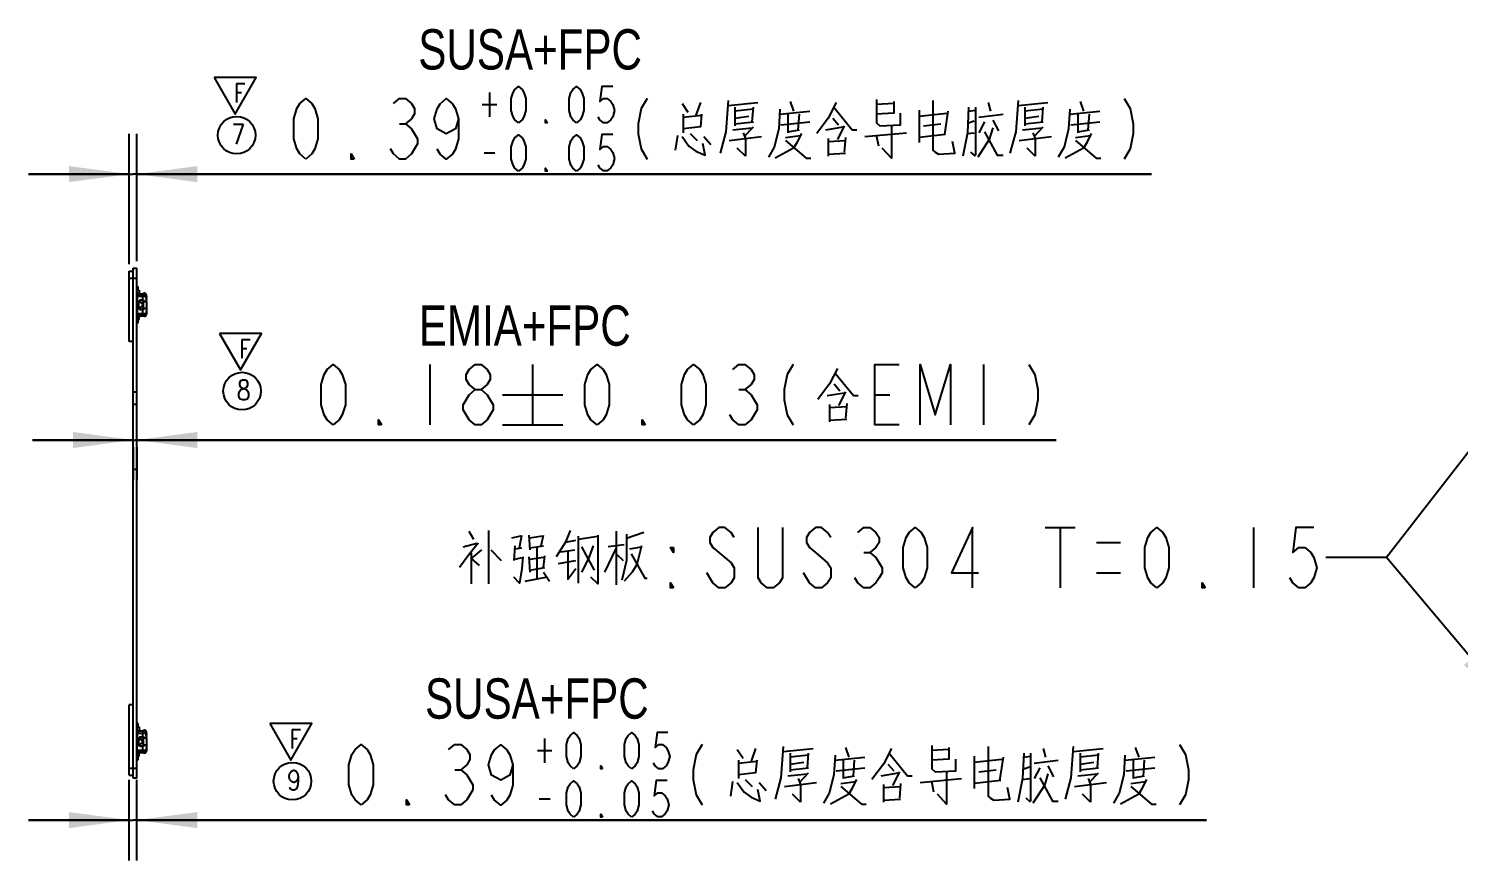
# Model space of a CAD drawing. Header units: millimetres. Extents: x 0 to 210, y 0 to 297.
# Drawn here: x 102.9 to 173.9, y 192.4 to 233.7 of the extents above; entities that cross this region are included whole.
import ezdxf
from ezdxf.enums import TextEntityAlignment as Align

# ---------------------------------------------------------------- set-up
doc = ezdxf.new("R2010")
doc.units = ezdxf.units.MM
doc.header["$LTSCALE"] = 19.36
doc.layers.get('0').update_dxf_attribs({"linetype": 'CONTINUOUS'})
for name, color, linetype in [('BLACK', 7, 'CONTINUOUS'), ('INTFCLR_2848', 7, 'CONTINUOUS'), ('INTFCLR_6624', 7, 'CONTINUOUS'), ('susa-b_layer0', 1, 'CONTINUOUS'), ('備註', 1, 'CONTINUOUS')]:
    doc.layers.add(name, color=color, linetype=linetype)
doc.styles.get("Standard").update_dxf_attribs({"font": 'simplex.shx', "width": 0.8})
doc.dimstyles.new('DIMSTYLE_1', dxfattribs={"dimtxt": 3, "dimasz": 3, "dimexe": 2, "dimexo": 0.35, "dimgap": 0.75, "dimtad": 1, "dimzin": 0, "dimdsep": 46, "dimtxsty": 'Standard', "dimcen": 0.09, "dimazin": 0, "dimtp": 0.01, "dimtm": 0.01, "dimtfac": 1, "dimtofl": 0, "dimtmove": 0, "dimatfit": 3, "dimfxl": 0, "dimtolj": 1, "dimtzin": 0, "dimarcsym": 0})
doc.dimstyles.get("Standard").update_dxf_attribs({"dimtxt": 3, "dimasz": 3, "dimexe": 2, "dimexo": 0.35, "dimtad": 1, "dimzin": 0, "dimdsep": 46, "dimtxsty": 'Standard', "dimcen": 0.09, "dimazin": 0, "dimtol": 1, "dimtp": 0.01, "dimtm": 0.01, "dimtfac": 1, "dimtofl": 0, "dimtmove": 0, "dimatfit": 3, "dimfxl": 0, "dimtolj": 1, "dimtzin": 0, "dimarcsym": 0})

# ---------------------------------------------------------------- blocks, each defined once
blk = doc.blocks.new('_FILLED')
at = {"color": 0, "linetype": 'ByBlock'}
blk.add_solid([(0, 0), (-1, 0.133), (-1, -0.133)], dxfattribs=at)
blk = doc.blocks.new('*D46')
at = {"color": 2}
for p, q in [((107.904, 227.258), (107.904, 228.508)), ((108.284, 227.258), (108.284, 228.508)), ((107.904, 222.041), (107.904, 227.258)), ((108.284, 222.191), (108.284, 227.258)), ((107.904, 226.508), (102.904, 226.508)), ((102.904, 226.508), (108.094, 226.508)), ((158.674, 226.508), (108.094, 226.508)), ((108.284, 226.508), (158.674, 226.508))]:
    blk.add_line(p, q, dxfattribs=at)
at = {"color": 2, "xscale": 3, "yscale": 3, "zscale": 3}
blk.add_blockref('_FILLED', (107.904, 226.508), dxfattribs=at)
at = {"color": 2, "xscale": 3, "yscale": 3, "zscale": 3, "rotation": 180}
blk.add_blockref('_FILLED', (108.284, 226.508), dxfattribs=at)
blk = doc.blocks.new('*D57')
at = {"color": 2}
for p, q in [((108.104, 213.31), (103.104, 213.31)), ((103.104, 213.31), (108.194, 213.31)), ((153.936, 213.31), (108.194, 213.31)), ((108.284, 213.31), (153.936, 213.31)), ((108.104, 212.962), (108.104, 211.31)), ((108.284, 212.962), (108.284, 211.31))]:
    blk.add_line(p, q, dxfattribs=at)
at = {"color": 2, "xscale": 3, "yscale": 3, "zscale": 3}
blk.add_blockref('_FILLED', (108.104, 213.31), dxfattribs=at)
at = {"color": 2, "xscale": 3, "yscale": 3, "zscale": 3, "rotation": 180}
blk.add_blockref('_FILLED', (108.284, 213.31), dxfattribs=at)
blk = doc.blocks.new('*D68')
at = {"color": 2}
for p, q in [((107.904, 195.194), (107.904, 196.444)), ((108.284, 195.194), (108.284, 196.444)), ((107.904, 192.444), (107.904, 195.194)), ((108.284, 192.444), (108.284, 195.194)), ((107.904, 194.444), (102.904, 194.444)), ((102.904, 194.444), (108.094, 194.444)), ((161.416, 194.444), (108.094, 194.444)), ((108.284, 194.444), (161.416, 194.444))]:
    blk.add_line(p, q, dxfattribs=at)
at = {"color": 2, "xscale": 3, "yscale": 3, "zscale": 3}
blk.add_blockref('_FILLED', (107.904, 194.444), dxfattribs=at)
at = {"color": 2, "xscale": 3, "yscale": 3, "zscale": 3, "rotation": 180}
blk.add_blockref('_FILLED', (108.284, 194.444), dxfattribs=at)

msp = doc.modelspace()

# ---------------------------------------------------------------- linework, layer by layer
at = {"color": 2}
for p, q in [((125.794, 230.558), (125.794, 229.358)), ((140.731, 230.113), (140.903, 229.629)), ((155.131, 230.113), (155.303, 229.629)), ((125.434, 229.958), (126.154, 229.958)), ((135.36, 230.016), (135.646, 229.581)), ((135.417, 229.484), (135.417, 228.565)), ((135.417, 229.339), (136.331, 229.436)), ((136.274, 230.065), (136.046, 229.436)), ((137.646, 229.92), (139.131, 230.065)), ((137.989, 229.823), (137.989, 228.904)), ((138.903, 229.726), (137.989, 229.629)), ((137.989, 229.291), (138.674, 229.387)), ((138.846, 229.097), (138.903, 229.823)), ((140.217, 229.484), (141.703, 229.629)), ((140.617, 229.484), (140.617, 228.565)), ((141.131, 228.71), (141.189, 229.484)), ((142.903, 229.823), (143.817, 228.71)), ((145.874, 230.016), (145.017, 229.968)), ((147.131, 229.678), (147.131, 228.081)), ((147.131, 229.387), (148.503, 229.533)), ((148.56, 229.629), (148.389, 228.468)), ((149.589, 229.823), (149.531, 228.565)), ((149.589, 229.629), (149.931, 229.678)), ((149.931, 229.823), (149.931, 227.452)), ((150.103, 229.339), (151.303, 229.484)), ((150.56, 230.065), (150.674, 229.629)), ((152.046, 229.92), (153.531, 230.065)), ((152.389, 229.823), (152.389, 228.904)), ((153.303, 229.726), (152.389, 229.629)), ((152.389, 229.291), (153.074, 229.387)), ((153.246, 229.097), (153.303, 229.823)), ((154.617, 229.484), (156.103, 229.629)), ((155.017, 229.484), (155.017, 228.565)), ((155.531, 228.71), (155.589, 229.484)), ((121.324, 229.008), (121.624, 229.008)), ((137.874, 228.71), (138.846, 228.807)), ((137.989, 229), (138.903, 229.097)), ((138.446, 228.371), (138.903, 228.855)), ((140.274, 228.952), (141.703, 229.097)), ((140.617, 228.613), (141.189, 228.71)), ((142.503, 228.71), (143.36, 228.855)), ((142.846, 229.291), (143.131, 228.952)), ((143.417, 228.904), (143.074, 228.226)), ((143.817, 228.71), (144.046, 228.71)), ((147.36, 228.904), (148.217, 229)), ((149.589, 229.049), (149.874, 229.145)), ((150.389, 229.097), (150.103, 228.565)), ((150.789, 229.194), (151.074, 228.662)), ((152.274, 228.71), (153.246, 228.807)), ((152.389, 229), (153.303, 229.097)), ((152.846, 228.371), (153.303, 228.855)), ((154.674, 228.952), (156.103, 229.097)), ((155.017, 228.613), (155.589, 228.71)), ((135.131, 228.42), (135.017, 227.694)), ((135.76, 228.516), (136.103, 228.178)), ((136.446, 228.371), (136.789, 227.984)), ((137.703, 228.178), (139.303, 228.371)), ((140.503, 228.323), (141.246, 228.42)), ((142.617, 228.275), (142.617, 227.404)), ((142.617, 228.129), (143.474, 228.178)), ((143.474, 228.323), (143.417, 227.597)), ((144.446, 228.371), (146.503, 228.565)), ((145.131, 227.887), (145.017, 228.42)), ((148.446, 228.468), (147.131, 228.323)), ((149.531, 228.565), (149.303, 227.404)), ((149.531, 228.516), (149.874, 228.565)), ((152.103, 228.178), (153.703, 228.371)), ((154.903, 228.323), (155.646, 228.42)), ((125.524, 227.558), (126.064, 227.558)), ((138.503, 227.404), (138.103, 227.791)), ((140.903, 227.791), (139.989, 227.307)), ((142.617, 227.5), (143.474, 227.549)), ((149.931, 227.404), (149.703, 227.597)), ((152.903, 227.404), (152.503, 227.791)), ((155.303, 227.791), (154.389, 227.307)), ((122.836, 217.06), (122.836, 214.06)), ((127.936, 217.06), (127.936, 214.06)), ((142.965, 216.625), (143.879, 215.512)), ((150.336, 217.06), (150.336, 214.06)), ((142.908, 216.093), (143.194, 215.754)), ((126.436, 215.56), (129.436, 215.56)), ((138.186, 215.81), (138.486, 215.81)), ((142.565, 215.512), (143.422, 215.657)), ((143.479, 215.706), (143.136, 215.028)), ((143.879, 215.512), (144.108, 215.512)), ((144.936, 215.56), (145.686, 215.56)), ((142.679, 215.076), (142.679, 214.206)), ((142.679, 214.931), (143.536, 214.98)), ((143.536, 215.125), (143.479, 214.399)), ((126.436, 214.06), (129.436, 214.06)), ((142.679, 214.302), (143.536, 214.351)), ((125.742, 208.825), (125.742, 206.164)), ((153.392, 208.971), (154.892, 208.971)), ((154.142, 208.971), (154.142, 205.971)), ((163.742, 208.971), (163.742, 205.971)), ((124.485, 208.003), (125.17, 208.196)), ((124.77, 208.777), (124.999, 208.39)), ((127.342, 208.535), (126.885, 208.438)), ((127.285, 207.954), (127.399, 208.583)), ((127.742, 208.583), (127.799, 207.858)), ((128.427, 208.535), (127.799, 208.438)), ((128.37, 208.051), (128.485, 208.583)), ((129.57, 208.245), (130.085, 208.342)), ((130.199, 208.535), (130.199, 206.212)), ((130.199, 208.39), (131.17, 208.535)), ((132.485, 208.1), (131.685, 208.003)), ((132.085, 208.777), (132.085, 206.116)), ((132.599, 208.438), (133.456, 208.729)), ((155.942, 208.221), (157.142, 208.221)), ((124.885, 207.712), (124.885, 206.164)), ((125.856, 207.858), (126.37, 207.325)), ((127.056, 208.051), (126.999, 207.325)), ((126.999, 207.374), (127.399, 207.471)), ((127.056, 207.906), (127.399, 207.954)), ((127.742, 207.519), (127.799, 206.745)), ((127.799, 207.954), (128.485, 208.051)), ((128.485, 207.471), (127.799, 207.374)), ((128.142, 207.954), (128.142, 206.406)), ((128.485, 206.987), (128.542, 207.567)), ((129.342, 207.761), (130.027, 207.858)), ((130.37, 208.003), (130.999, 206.842)), ((132.085, 207.954), (131.513, 206.745)), ((132.085, 207.664), (132.427, 207.325)), ((132.77, 207.906), (133.342, 208.003)), ((144.392, 207.721), (144.692, 207.721)), ((127.799, 206.842), (128.542, 206.987)), ((128.485, 206.745), (128.77, 206.309)), ((129.227, 207.18), (130.085, 207.325)), ((155.942, 206.721), (157.142, 206.721)), ((127.57, 206.309), (128.599, 206.503)), ((128.536, 198.494), (128.536, 197.294)), ((128.176, 197.894), (128.896, 197.894)), ((138.102, 197.952), (138.387, 197.516)), ((139.016, 198), (138.787, 197.371)), ((140.387, 197.855), (141.873, 198)), ((140.73, 197.758), (140.73, 196.839)), ((141.644, 197.661), (140.73, 197.565)), ((141.587, 197.032), (141.644, 197.758)), ((142.959, 197.419), (144.444, 197.565)), ((143.473, 198.048), (143.644, 197.565)), ((145.644, 197.758), (146.559, 196.645)), ((148.616, 197.952), (147.759, 197.903)), ((149.873, 197.613), (149.873, 196.016)), ((149.873, 197.323), (151.244, 197.468)), ((151.302, 197.565), (151.13, 196.403)), ((152.33, 197.758), (152.273, 196.5)), ((152.33, 197.565), (152.673, 197.613)), ((152.673, 197.758), (152.673, 195.387)), ((153.302, 198), (153.416, 197.565)), ((154.787, 197.855), (156.273, 198)), ((155.13, 197.758), (155.13, 196.839)), ((156.044, 197.661), (155.13, 197.565)), ((155.987, 197.032), (156.044, 197.758)), ((157.359, 197.419), (158.844, 197.565)), ((157.873, 198.048), (158.044, 197.565)), ((124.066, 196.944), (124.366, 196.944)), ((138.159, 197.419), (138.159, 196.5)), ((138.159, 197.274), (139.073, 197.371)), ((140.616, 196.645), (141.587, 196.742)), ((140.73, 197.226), (141.416, 197.323)), ((140.73, 196.935), (141.644, 197.032)), ((141.187, 196.306), (141.644, 196.79)), ((143.016, 196.887), (144.444, 197.032)), ((143.359, 197.419), (143.359, 196.5)), ((143.873, 196.645), (143.93, 197.419)), ((145.244, 196.645), (146.102, 196.79)), ((145.587, 197.226), (145.873, 196.887)), ((146.159, 196.839), (145.816, 196.161)), ((150.102, 196.839), (150.959, 196.935)), ((152.33, 196.984), (152.616, 197.081)), ((152.844, 197.274), (154.044, 197.419)), ((153.13, 197.032), (152.844, 196.5)), ((153.53, 197.129), (153.816, 196.597)), ((155.016, 196.645), (155.987, 196.742)), ((155.13, 197.226), (155.816, 197.323)), ((155.13, 196.935), (156.044, 197.032)), ((155.587, 196.306), (156.044, 196.79)), ((157.416, 196.887), (158.844, 197.032)), ((157.759, 197.419), (157.759, 196.5)), ((158.273, 196.645), (158.33, 197.419)), ((137.873, 196.355), (137.759, 195.629)), ((138.502, 196.452), (138.844, 196.113)), ((139.187, 196.306), (139.53, 195.919)), ((140.444, 196.113), (142.044, 196.306)), ((143.244, 196.258), (143.987, 196.355)), ((143.359, 196.548), (143.93, 196.645)), ((145.359, 196.21), (145.359, 195.339)), ((145.359, 196.065), (146.216, 196.113)), ((146.216, 196.258), (146.159, 195.532)), ((146.559, 196.645), (146.787, 196.645)), ((147.187, 196.306), (149.244, 196.5)), ((147.873, 195.823), (147.759, 196.355)), ((151.187, 196.403), (149.873, 196.258)), ((152.273, 196.5), (152.044, 195.339)), ((152.273, 196.452), (152.616, 196.5)), ((154.844, 196.113), (156.444, 196.306)), ((157.644, 196.258), (158.387, 196.355)), ((157.759, 196.548), (158.33, 196.645)), ((128.266, 195.494), (128.806, 195.494)), ((141.244, 195.339), (140.844, 195.726)), ((143.644, 195.726), (142.73, 195.242)), ((145.359, 195.435), (146.216, 195.484)), ((152.673, 195.339), (152.444, 195.532)), ((155.644, 195.339), (155.244, 195.726)), ((158.044, 195.726), (157.13, 195.242))]:
    msp.add_line(p, q, dxfattribs=at)
at = {"color": 7}
for p, q in [((107.904, 218.201), (107.904, 221.691)), ((107.904, 221.691), (108.104, 221.691)), ((108.104, 196.521), (108.104, 221.841)), ((108.104, 221.841), (108.284, 221.841)), ((108.284, 196.521), (108.284, 221.841)), ((108.104, 218.201), (107.904, 218.201)), ((108.284, 211.841), (108.104, 211.841)), ((107.904, 196.671), (107.904, 200.161)), ((108.104, 200.161), (107.904, 200.161)), ((107.904, 196.671), (108.104, 196.671)), ((108.284, 196.521), (108.104, 196.521))]:
    msp.add_line(p, q, dxfattribs=at)
at = {"color": 9}
for p, q in [((107.904, 221.341), (108.284, 221.341)), ((108.104, 215.693), (108.284, 215.693)), ((108.284, 215.067), (108.104, 215.067)), ((107.904, 197.021), (108.284, 197.021))]:
    msp.add_line(p, q, dxfattribs=at)
at = {"color": 2}
for points in [[(127.234, 229.058), (127.054, 229.208), (126.964, 229.358), (126.874, 229.658), (126.874, 230.258), (126.964, 230.558), (127.054, 230.708), (127.234, 230.858), (127.414, 230.708), (127.504, 230.558), (127.594, 230.258), (127.594, 229.658), (127.504, 229.358), (127.414, 229.208), (127.234, 229.058)], [(130.114, 229.058), (129.934, 229.208), (129.844, 229.358), (129.754, 229.658), (129.754, 230.258), (129.844, 230.558), (129.934, 230.708), (130.114, 230.858), (130.294, 230.708), (130.384, 230.558), (130.474, 230.258), (130.474, 229.658), (130.384, 229.358), (130.294, 229.208), (130.114, 229.058)], [(131.914, 230.858), (131.374, 230.858), (131.284, 230.108), (131.464, 230.258), (131.644, 230.258), (131.824, 230.108), (131.914, 229.958), (132.004, 229.658), (131.914, 229.358), (131.824, 229.208), (131.644, 229.058), (131.464, 229.058), (131.284, 229.208), (131.194, 229.358)], [(116.674, 227.258), (116.374, 227.508), (116.224, 227.758), (116.074, 228.258), (116.074, 229.258), (116.224, 229.758), (116.374, 230.008), (116.674, 230.258), (116.974, 230.008), (117.124, 229.758), (117.274, 229.258), (117.274, 228.258), (117.124, 227.758), (116.974, 227.508), (116.674, 227.258)], [(121.024, 230.008), (121.324, 230.258), (121.624, 230.258), (121.924, 230.008), (122.074, 229.758), (122.074, 229.508), (121.924, 229.258), (121.624, 229.008), (121.924, 228.758)], [(124.252, 229.254), (124.102, 228.754), (123.652, 228.504), (123.202, 228.754), (123.052, 229.254), (123.202, 229.754), (123.352, 230.004), (123.652, 230.254), (123.952, 230.004), (124.102, 229.754), (124.252, 229.254), (124.252, 228.254), (124.102, 227.754), (123.952, 227.504), (123.652, 227.254), (123.352, 227.504), (123.202, 227.754)], [(133.624, 230.258), (133.324, 229.758), (133.174, 229.008), (133.174, 228.508), (133.324, 227.758), (133.624, 227.258)], [(137.646, 230.162), (137.531, 228.613), (137.246, 227.549)], [(145.017, 230.21), (145.017, 229.049), (145.189, 228.904), (146.217, 228.952), (146.217, 229.533)], [(145.874, 230.113), (145.874, 229.533), (145.017, 229.484)], [(147.817, 230.162), (147.817, 227.694), (147.931, 227.597), (148.103, 227.5), (148.903, 227.549), (148.789, 228.129)], [(152.046, 230.162), (151.931, 228.613), (151.646, 227.549)], [(157.324, 230.258), (157.624, 229.758), (157.774, 229.008), (157.774, 228.508), (157.624, 227.758), (157.324, 227.258)], [(136.331, 229.484), (136.274, 228.855), (135.417, 228.758)], [(140.217, 229.726), (140.16, 228.758), (139.931, 227.839), (139.646, 227.355)], [(143.017, 230.065), (142.617, 229.291), (142.046, 228.516)], [(154.617, 229.726), (154.56, 228.758), (154.331, 227.839), (154.046, 227.355)], [(121.924, 228.758), (122.224, 228.258), (122.224, 228.008), (122.074, 227.758), (121.924, 227.508), (121.624, 227.258), (121.324, 227.258), (121.024, 227.508), (120.874, 227.758)], [(128.674, 229.058), (128.584, 229.058), (128.584, 229.208), (128.674, 229.058)], [(145.76, 228.952), (145.76, 227.307), (145.303, 227.791)], [(150.789, 228.807), (150.617, 228.226), (150.046, 227.355)], [(127.234, 226.658), (127.054, 226.808), (126.964, 226.958), (126.874, 227.258), (126.874, 227.858), (126.964, 228.158), (127.054, 228.308), (127.234, 228.458), (127.414, 228.308), (127.504, 228.158), (127.594, 227.858), (127.594, 227.258), (127.504, 226.958), (127.414, 226.808), (127.234, 226.658)], [(130.114, 226.658), (129.934, 226.808), (129.844, 226.958), (129.754, 227.258), (129.754, 227.858), (129.844, 228.158), (129.934, 228.308), (130.114, 228.458), (130.294, 228.308), (130.384, 228.158), (130.474, 227.858), (130.474, 227.258), (130.384, 226.958), (130.294, 226.808), (130.114, 226.658)], [(131.914, 228.476), (131.374, 228.476), (131.284, 227.726), (131.464, 227.876), (131.644, 227.876), (131.824, 227.726), (131.914, 227.576), (132.004, 227.276), (131.914, 226.976), (131.824, 226.826), (131.644, 226.676), (131.464, 226.676), (131.284, 226.826), (131.194, 226.976)], [(135.36, 228.371), (135.703, 227.887), (136.046, 227.645), (136.503, 227.452), (136.389, 228.033)], [(138.389, 228.565), (138.503, 228.275), (138.503, 227.404)], [(140.503, 228.178), (141.531, 227.307), (141.76, 227.307)], [(140.903, 227.791), (141.074, 228.081), (141.303, 228.516)], [(150.389, 228.613), (151.017, 227.452), (151.303, 227.452)], [(152.789, 228.565), (152.903, 228.275), (152.903, 227.404)], [(154.903, 228.178), (155.931, 227.307), (156.16, 227.307)], [(155.303, 227.791), (155.474, 228.081), (155.703, 228.516)], [(119.074, 227.258), (118.924, 227.258), (118.924, 227.508), (119.074, 227.258)], [(128.674, 226.658), (128.584, 226.658), (128.584, 226.808), (128.674, 226.658)], [(118.036, 214.06), (117.736, 214.31), (117.586, 214.56), (117.436, 215.06), (117.436, 216.06), (117.586, 216.56), (117.736, 216.81), (118.036, 217.06), (118.336, 216.81), (118.486, 216.56), (118.636, 216.06), (118.636, 215.06), (118.486, 214.56), (118.336, 214.31), (118.036, 214.06)], [(125.086, 215.81), (124.786, 216.06), (124.636, 216.31), (124.636, 216.56), (124.786, 216.81), (125.086, 217.06), (125.386, 217.06), (125.686, 216.81), (125.836, 216.56), (125.836, 216.31), (125.686, 216.06), (125.386, 215.81)], [(131.136, 214.06), (130.836, 214.31), (130.686, 214.56), (130.536, 215.06), (130.536, 216.06), (130.686, 216.56), (130.836, 216.81), (131.136, 217.06), (131.436, 216.81), (131.586, 216.56), (131.736, 216.06), (131.736, 215.06), (131.586, 214.56), (131.436, 214.31), (131.136, 214.06)], [(135.936, 214.06), (135.636, 214.31), (135.486, 214.56), (135.336, 215.06), (135.336, 216.06), (135.486, 216.56), (135.636, 216.81), (135.936, 217.06), (136.236, 216.81), (136.386, 216.56), (136.536, 216.06), (136.536, 215.06), (136.386, 214.56), (136.236, 214.31), (135.936, 214.06)], [(137.886, 216.81), (138.186, 217.06), (138.486, 217.06), (138.786, 216.81), (138.936, 216.56), (138.936, 216.31), (138.786, 216.06), (138.486, 215.81), (138.786, 215.56), (138.936, 215.31), (139.086, 215.06), (139.086, 214.81), (138.786, 214.31)], [(140.886, 217.06), (140.586, 216.56), (140.436, 215.81), (140.436, 215.31), (140.586, 214.56), (140.886, 214.06)], [(143.079, 216.867), (142.679, 216.093), (142.108, 215.318)], [(146.136, 214.06), (144.936, 214.06), (144.936, 217.06), (146.136, 217.06)], [(147.186, 214.06), (147.186, 217.06), (147.936, 214.56), (148.686, 217.06), (148.686, 214.06)], [(152.586, 217.06), (152.886, 216.56), (153.036, 215.81), (153.036, 215.31), (152.886, 214.56), (152.586, 214.06)], [(124.486, 215.06), (124.786, 215.56), (125.086, 215.81), (125.386, 215.81), (125.686, 215.56), (125.836, 215.31), (125.986, 215.06), (125.986, 214.81), (125.836, 214.56), (125.686, 214.31), (125.386, 214.06), (125.086, 214.06)], [(125.086, 214.06), (124.786, 214.31), (124.636, 214.56), (124.486, 214.81), (124.486, 215.06)], [(138.786, 214.31), (138.486, 214.06), (138.186, 214.06), (137.886, 214.31), (137.736, 214.56)], [(120.436, 214.06), (120.286, 214.06), (120.286, 214.31), (120.436, 214.06)], [(133.536, 214.06), (133.386, 214.06), (133.386, 214.31), (133.536, 214.06)], [(129.799, 208.825), (129.57, 208.245), (129.113, 207.519)], [(137.942, 208.471), (137.792, 208.721), (137.492, 208.971), (137.192, 208.971), (136.892, 208.721), (136.742, 208.471), (136.742, 208.221), (136.892, 207.971), (137.192, 207.721), (137.492, 207.471), (137.792, 207.221), (137.942, 206.971), (137.942, 206.471), (137.792, 206.221), (137.492, 205.971), (137.192, 205.971), (136.892, 206.221), (136.742, 206.471), (136.592, 206.721)], [(140.342, 208.971), (140.342, 206.471), (140.192, 206.221), (139.892, 205.971), (139.592, 205.971), (139.292, 206.221), (139.142, 206.471), (139.142, 208.971)], [(142.742, 208.471), (142.592, 208.721), (142.292, 208.971), (141.992, 208.971), (141.692, 208.721), (141.542, 208.471), (141.542, 208.221), (141.692, 207.971), (141.992, 207.721)], [(144.092, 208.721), (144.392, 208.971), (144.692, 208.971), (144.992, 208.721), (145.142, 208.471), (145.142, 208.221), (144.992, 207.971), (144.692, 207.721), (144.992, 207.471), (145.142, 207.221), (145.292, 206.971), (145.292, 206.721), (145.142, 206.471), (144.992, 206.221), (144.692, 205.971), (144.392, 205.971), (144.092, 206.221), (143.942, 206.471)], [(146.942, 205.971), (146.642, 206.221), (146.492, 206.471), (146.342, 206.971), (146.342, 207.971), (146.492, 208.471), (146.642, 208.721), (146.942, 208.971), (147.242, 208.721), (147.392, 208.471), (147.542, 207.971), (147.542, 206.971), (147.392, 206.471), (147.242, 206.221), (146.942, 205.971)], [(149.792, 205.971), (149.792, 208.971), (148.742, 206.721), (150.092, 206.721)], [(158.942, 205.971), (158.642, 206.221), (158.492, 206.471), (158.342, 206.971), (158.342, 207.971), (158.492, 208.471), (158.642, 208.721), (158.942, 208.971), (159.242, 208.721), (159.392, 208.471), (159.542, 207.971), (159.542, 206.971), (159.392, 206.471), (159.242, 206.221), (158.942, 205.971)], [(166.742, 208.971), (165.842, 208.971), (165.692, 207.721), (165.992, 207.971), (166.292, 207.971), (166.592, 207.721), (166.742, 207.471), (166.892, 206.971), (166.742, 206.471), (166.592, 206.221), (166.292, 205.971), (165.992, 205.971), (165.692, 206.221), (165.542, 206.471)], [(125.227, 208.196), (124.77, 207.616), (124.313, 206.987)], [(131.17, 208.583), (131.17, 206.164), (130.827, 206.503)], [(132.599, 208.632), (132.599, 207.325), (132.37, 206.358)], [(125.399, 207.858), (124.885, 207.422), (125.285, 207.083)], [(127.456, 207.519), (127.399, 206.938), (127.285, 206.212), (126.999, 206.503)], [(129.685, 207.809), (129.685, 206.406), (130.085, 206.938)], [(130.942, 208.051), (130.713, 207.422), (130.37, 206.745)], [(133.342, 208.051), (133.113, 207.132), (132.885, 206.745), (132.485, 206.309)], [(132.827, 207.664), (133.513, 206.454), (133.627, 206.454)], [(134.942, 207.971), (134.942, 207.721), (134.792, 207.971), (134.942, 207.971)], [(141.992, 207.721), (142.592, 207.221), (142.742, 206.971), (142.742, 206.471), (142.592, 206.221), (142.292, 205.971), (141.992, 205.971), (141.692, 206.221), (141.542, 206.471), (141.392, 206.721)], [(134.942, 205.971), (134.792, 205.971), (134.792, 206.221), (134.942, 205.971)], [(161.342, 205.971), (161.192, 205.971), (161.192, 206.221), (161.342, 205.971)], [(119.416, 195.194), (119.116, 195.444), (118.966, 195.694), (118.816, 196.194), (118.816, 197.194), (118.966, 197.694), (119.116, 197.944), (119.416, 198.194), (119.716, 197.944), (119.866, 197.694), (120.016, 197.194), (120.016, 196.194), (119.866, 195.694), (119.716, 195.444), (119.416, 195.194)], [(123.766, 197.944), (124.066, 198.194), (124.366, 198.194), (124.666, 197.944), (124.816, 197.694), (124.816, 197.444), (124.666, 197.194), (124.366, 196.944), (124.666, 196.694), (124.816, 196.444), (124.966, 196.194), (124.966, 195.944), (124.666, 195.444)], [(126.951, 197.18), (126.801, 196.68), (126.351, 196.43), (125.901, 196.68), (125.751, 197.18), (125.901, 197.68), (126.051, 197.93), (126.351, 198.18), (126.651, 197.93), (126.801, 197.68), (126.951, 197.18), (126.951, 196.18), (126.801, 195.68), (126.651, 195.43), (126.351, 195.18), (126.051, 195.43), (125.901, 195.68)], [(129.976, 196.994), (129.796, 197.144), (129.706, 197.294), (129.616, 197.594), (129.616, 198.194), (129.706, 198.494), (129.796, 198.644), (129.976, 198.794), (130.156, 198.644), (130.246, 198.494), (130.336, 198.194), (130.336, 197.594), (130.246, 197.294), (130.156, 197.144), (129.976, 196.994)], [(132.856, 196.994), (132.676, 197.144), (132.586, 197.294), (132.496, 197.594), (132.496, 198.194), (132.586, 198.494), (132.676, 198.644), (132.856, 198.794), (133.036, 198.644), (133.126, 198.494), (133.216, 198.194), (133.216, 197.594), (133.126, 197.294), (133.036, 197.144), (132.856, 196.994)], [(134.656, 198.794), (134.116, 198.794), (134.026, 198.044), (134.206, 198.194), (134.386, 198.194), (134.566, 198.044), (134.656, 197.894), (134.746, 197.594), (134.656, 197.294), (134.566, 197.144), (134.386, 196.994), (134.206, 196.994), (134.026, 197.144), (133.936, 197.294)], [(136.366, 198.194), (136.066, 197.694), (135.916, 196.944), (135.916, 196.444), (136.066, 195.694), (136.366, 195.194)], [(147.759, 198.145), (147.759, 196.984), (147.93, 196.839), (148.959, 196.887), (148.959, 197.468)], [(160.066, 198.194), (160.366, 197.694), (160.516, 196.944), (160.516, 196.444), (160.366, 195.694), (160.066, 195.194)], [(140.387, 198.097), (140.273, 196.548), (139.987, 195.484)], [(142.959, 197.661), (142.902, 196.694), (142.673, 195.774), (142.387, 195.29)], [(145.759, 198), (145.359, 197.226), (144.787, 196.452)], [(148.616, 198.048), (148.616, 197.468), (147.759, 197.419)], [(150.559, 198.097), (150.559, 195.629), (150.673, 195.532), (150.844, 195.435), (151.644, 195.484), (151.53, 196.065)], [(154.787, 198.097), (154.673, 196.548), (154.387, 195.484)], [(157.359, 197.661), (157.302, 196.694), (157.073, 195.774), (156.787, 195.29)], [(131.416, 196.994), (131.326, 196.994), (131.326, 197.144), (131.416, 196.994)], [(139.073, 197.419), (139.016, 196.79), (138.159, 196.694)], [(148.502, 196.887), (148.502, 195.242), (148.044, 195.726)], [(153.53, 196.742), (153.359, 196.161), (152.787, 195.29)], [(129.976, 194.594), (129.796, 194.744), (129.706, 194.894), (129.616, 195.194), (129.616, 195.794), (129.706, 196.094), (129.796, 196.244), (129.976, 196.394), (130.156, 196.244), (130.246, 196.094), (130.336, 195.794), (130.336, 195.194), (130.246, 194.894), (130.156, 194.744), (129.976, 194.594)], [(132.856, 194.594), (132.676, 194.744), (132.586, 194.894), (132.496, 195.194), (132.496, 195.794), (132.586, 196.094), (132.676, 196.244), (132.856, 196.394), (133.036, 196.244), (133.126, 196.094), (133.216, 195.794), (133.216, 195.194), (133.126, 194.894), (133.036, 194.744), (132.856, 194.594)], [(134.613, 196.402), (134.073, 196.402), (133.983, 195.652), (134.163, 195.802), (134.343, 195.802), (134.523, 195.652), (134.613, 195.502), (134.703, 195.202), (134.613, 194.902), (134.523, 194.752), (134.343, 194.602), (134.163, 194.602), (133.983, 194.752), (133.893, 194.902)], [(138.102, 196.306), (138.444, 195.823), (138.787, 195.581), (139.244, 195.387), (139.13, 195.968)], [(141.13, 196.5), (141.244, 196.21), (141.244, 195.339)], [(143.244, 196.113), (144.273, 195.242), (144.502, 195.242)], [(143.644, 195.726), (143.816, 196.016), (144.044, 196.452)], [(153.13, 196.548), (153.759, 195.387), (154.044, 195.387)], [(155.53, 196.5), (155.644, 196.21), (155.644, 195.339)], [(157.644, 196.113), (158.673, 195.242), (158.902, 195.242)], [(158.044, 195.726), (158.216, 196.016), (158.444, 196.452)], [(121.816, 195.194), (121.666, 195.194), (121.666, 195.444), (121.816, 195.194)], [(124.666, 195.444), (124.366, 195.194), (124.066, 195.194), (123.766, 195.444), (123.616, 195.694)], [(131.416, 194.594), (131.326, 194.594), (131.326, 194.744), (131.416, 194.594)]]:
    msp.add_lwpolyline(points, dxfattribs=at)
at = {"layer": 'BLACK', "color": 7}
for p, q in [((108.299, 220.576), (108.299, 220.751)), ((108.299, 220.751), (108.394, 220.751)), ((108.299, 220.431), (108.344, 220.476)), ((108.299, 220.431), (108.299, 220.186)), ((108.329, 220.226), (108.299, 220.246)), ((108.329, 220.226), (108.329, 220.186)), ((108.344, 220.546), (108.344, 220.476)), ((108.344, 220.546), (108.659, 220.546)), ((108.369, 220.546), (108.369, 220.526)), ((108.394, 220.751), (108.394, 220.631)), ((108.394, 220.631), (108.454, 220.561)), ((108.419, 220.251), (108.419, 220.186)), ((108.424, 220.246), (108.419, 220.251)), ((108.419, 220.251), (108.651, 220.251)), ((108.424, 220.246), (108.424, 220.186)), ((108.424, 220.246), (108.637, 220.246)), ((108.444, 220.151), (108.549, 220.091)), ((108.454, 220.561), (108.718, 220.561)), ((108.489, 220.551), (108.489, 220.561)), ((108.494, 220.546), (108.489, 220.551)), ((108.564, 220.226), (108.564, 220.246)), ((108.574, 220.226), (108.574, 220.246)), ((108.604, 220.196), (108.611, 220.196)), ((108.604, 220.186), (108.651, 220.186)), ((108.609, 220.561), (108.609, 220.546)), ((108.651, 220.19), (108.651, 220.251)), ((108.744, 220.326), (108.744, 220.446)), ((108.744, 220.326), (108.749, 220.326)), ((108.756, 220.329), (108.756, 220.312)), ((108.756, 220.312), (108.756, 220.277)), ((108.756, 220.273), (108.757, 220.277)), ((108.756, 220.186), (108.756, 220.273)), ((108.299, 219.856), (108.299, 219.611)), ((108.299, 219.796), (108.329, 219.816)), ((108.344, 219.566), (108.299, 219.611)), ((108.299, 219.466), (108.299, 219.291)), ((108.329, 219.816), (108.329, 219.856)), ((108.344, 219.496), (108.344, 219.566)), ((108.344, 219.496), (108.659, 219.496)), ((108.369, 219.516), (108.369, 219.496)), ((108.394, 219.411), (108.454, 219.481)), ((108.419, 219.791), (108.419, 219.856)), ((108.424, 219.796), (108.419, 219.791)), ((108.651, 219.791), (108.419, 219.791)), ((108.424, 219.796), (108.424, 219.856)), ((108.637, 219.796), (108.424, 219.796)), ((108.441, 220.147), (108.546, 220.086)), ((108.546, 219.956), (108.441, 219.895)), ((108.444, 219.891), (108.549, 219.951)), ((108.454, 219.481), (108.718, 219.481)), ((108.494, 219.496), (108.489, 219.491)), ((108.489, 219.481), (108.489, 219.491)), ((108.564, 220.056), (108.564, 219.986)), ((108.564, 219.816), (108.564, 219.796)), ((108.569, 220.056), (108.569, 219.986)), ((108.574, 219.816), (108.574, 219.796)), ((108.626, 219.856), (108.604, 219.856)), ((108.604, 219.846), (108.611, 219.846)), ((108.609, 219.496), (108.609, 219.481)), ((108.651, 219.791), (108.651, 219.852)), ((108.744, 219.716), (108.744, 219.596)), ((108.749, 219.716), (108.744, 219.716)), ((108.756, 219.856), (108.756, 219.769)), ((108.757, 219.765), (108.756, 219.769)), ((108.756, 219.765), (108.756, 219.713)), ((108.756, 219.765), (108.757, 219.759)), ((108.759, 219.727), (108.759, 219.551)), ((108.299, 219.291), (108.394, 219.291)), ((108.394, 219.291), (108.394, 219.411)), ((108.299, 198.896), (108.299, 199.071)), ((108.299, 199.071), (108.394, 199.071)), ((108.344, 198.866), (108.344, 198.796)), ((108.344, 198.866), (108.659, 198.866)), ((108.369, 198.866), (108.369, 198.846)), ((108.394, 199.071), (108.394, 198.951)), ((108.394, 198.951), (108.454, 198.881)), ((108.454, 198.881), (108.718, 198.881)), ((108.489, 198.871), (108.489, 198.881)), ((108.494, 198.866), (108.489, 198.871)), ((108.609, 198.881), (108.609, 198.866)), ((108.299, 198.751), (108.344, 198.796)), ((108.299, 198.751), (108.299, 198.506)), ((108.329, 198.546), (108.299, 198.566)), ((108.299, 197.931), (108.299, 198.176)), ((108.299, 198.116), (108.329, 198.136)), ((108.329, 198.546), (108.329, 198.506)), ((108.329, 198.136), (108.329, 198.176)), ((108.419, 198.571), (108.419, 198.506)), ((108.424, 198.566), (108.419, 198.571)), ((108.419, 198.571), (108.651, 198.571)), ((108.419, 198.111), (108.419, 198.176)), ((108.424, 198.566), (108.424, 198.506)), ((108.424, 198.566), (108.637, 198.566)), ((108.424, 198.116), (108.424, 198.176)), ((108.441, 198.467), (108.546, 198.406)), ((108.546, 198.276), (108.441, 198.215)), ((108.444, 198.471), (108.549, 198.411)), ((108.444, 198.211), (108.549, 198.271)), ((108.564, 198.546), (108.564, 198.566)), ((108.564, 198.306), (108.564, 198.376)), ((108.564, 198.136), (108.564, 198.116)), ((108.569, 198.306), (108.569, 198.376)), ((108.574, 198.546), (108.574, 198.566)), ((108.574, 198.136), (108.574, 198.116)), ((108.604, 198.516), (108.611, 198.516)), ((108.604, 198.506), (108.651, 198.506)), ((108.626, 198.176), (108.604, 198.176)), ((108.604, 198.166), (108.611, 198.166)), ((108.651, 198.51), (108.651, 198.571)), ((108.651, 198.111), (108.651, 198.172)), ((108.744, 198.646), (108.744, 198.766)), ((108.744, 198.646), (108.749, 198.646)), ((108.756, 198.649), (108.756, 198.632)), ((108.756, 198.632), (108.756, 198.597)), ((108.756, 198.593), (108.757, 198.597)), ((108.756, 198.506), (108.756, 198.593)), ((108.756, 198.176), (108.756, 198.089)), ((108.299, 197.931), (108.344, 197.886)), ((108.299, 197.786), (108.299, 197.611)), ((108.299, 197.611), (108.394, 197.611)), ((108.344, 197.886), (108.344, 197.816)), ((108.344, 197.816), (108.659, 197.816)), ((108.369, 197.836), (108.369, 197.816)), ((108.454, 197.801), (108.394, 197.731)), ((108.394, 197.611), (108.394, 197.731)), ((108.424, 198.116), (108.419, 198.111)), ((108.651, 198.111), (108.419, 198.111)), ((108.637, 198.116), (108.424, 198.116)), ((108.454, 197.801), (108.718, 197.801)), ((108.494, 197.816), (108.489, 197.811)), ((108.489, 197.801), (108.489, 197.811)), ((108.609, 197.816), (108.609, 197.801)), ((108.744, 198.036), (108.744, 197.916)), ((108.749, 198.036), (108.744, 198.036)), ((108.757, 198.085), (108.756, 198.089)), ((108.756, 198.085), (108.756, 198.033)), ((108.756, 198.085), (108.757, 198.079)), ((108.759, 198.047), (108.759, 197.871))]:
    msp.add_line(p, q, dxfattribs=at)
at = {"layer": 'BLACK', "color": 9}
for p, q in [((108.314, 220.446), (108.759, 220.446)), ((108.344, 220.576), (108.441, 220.576)), ((108.419, 220.186), (108.424, 220.186)), ((108.441, 220.147), (108.444, 220.151)), ((108.564, 220.226), (108.574, 220.226)), ((108.579, 220.246), (108.579, 220.546)), ((108.604, 220.196), (108.604, 220.186)), ((108.611, 220.186), (108.611, 220.196)), ((108.659, 220.544), (108.659, 220.561)), ((108.314, 219.596), (108.759, 219.596)), ((108.441, 219.466), (108.344, 219.466)), ((108.424, 219.856), (108.419, 219.856)), ((108.444, 219.891), (108.441, 219.895)), ((108.549, 220.091), (108.546, 220.086)), ((108.546, 219.956), (108.549, 219.951)), ((108.569, 220.056), (108.564, 220.056)), ((108.564, 219.986), (108.569, 219.986)), ((108.574, 219.816), (108.564, 219.816)), ((108.579, 219.496), (108.579, 219.796)), ((108.604, 219.856), (108.604, 219.846)), ((108.611, 219.846), (108.611, 219.856)), ((108.659, 219.498), (108.659, 219.481)), ((108.344, 198.896), (108.441, 198.896)), ((108.579, 198.566), (108.579, 198.866)), ((108.659, 198.881), (108.659, 198.864)), ((108.314, 198.766), (108.759, 198.766)), ((108.419, 198.506), (108.424, 198.506)), ((108.424, 198.176), (108.419, 198.176)), ((108.441, 198.467), (108.444, 198.471)), ((108.444, 198.211), (108.441, 198.215)), ((108.549, 198.411), (108.546, 198.406)), ((108.546, 198.276), (108.549, 198.271)), ((108.564, 198.546), (108.574, 198.546)), ((108.569, 198.376), (108.564, 198.376)), ((108.564, 198.306), (108.569, 198.306)), ((108.574, 198.136), (108.564, 198.136)), ((108.604, 198.516), (108.604, 198.506)), ((108.604, 198.176), (108.604, 198.166)), ((108.611, 198.506), (108.611, 198.516)), ((108.611, 198.166), (108.611, 198.176)), ((108.314, 197.916), (108.759, 197.916)), ((108.441, 197.786), (108.344, 197.786)), ((108.579, 197.816), (108.579, 198.116)), ((108.659, 197.801), (108.659, 197.818))]:
    msp.add_line(p, q, dxfattribs=at)
at = {"layer": 'BLACK', "color": 7}
for points in [[(108.611, 220.196), (108.613, 220.196), (108.615, 220.196), (108.616, 220.196), (108.618, 220.196), (108.619, 220.196), (108.621, 220.196), (108.623, 220.196), (108.624, 220.195), (108.626, 220.195), (108.628, 220.195), (108.629, 220.195), (108.631, 220.195), (108.632, 220.194), (108.634, 220.194), (108.636, 220.194), (108.637, 220.194)], [(108.64, 220.546), (108.641, 220.546), (108.642, 220.546), (108.643, 220.546), (108.644, 220.546), (108.645, 220.546), (108.646, 220.546), (108.647, 220.546), (108.648, 220.546), (108.649, 220.546), (108.649, 220.546), (108.65, 220.546), (108.651, 220.545), (108.652, 220.545)], [(108.676, 220.539), (108.679, 220.538), (108.682, 220.537), (108.684, 220.536), (108.687, 220.534), (108.69, 220.533), (108.693, 220.531), (108.695, 220.53), (108.698, 220.528), (108.7, 220.526), (108.703, 220.525), (108.705, 220.523), (108.707, 220.521), (108.709, 220.519), (108.711, 220.518), (108.713, 220.516), (108.715, 220.514), (108.717, 220.512), (108.719, 220.51), (108.721, 220.508), (108.723, 220.505), (108.724, 220.503), (108.726, 220.501), (108.728, 220.499), (108.729, 220.496), (108.73, 220.494), (108.732, 220.491), (108.733, 220.489), (108.734, 220.487), (108.736, 220.484), (108.737, 220.481), (108.738, 220.479), (108.739, 220.476), (108.739, 220.473), (108.74, 220.471), (108.741, 220.468), (108.742, 220.465), (108.742, 220.463), (108.742, 220.46), (108.743, 220.457), (108.743, 220.454), (108.743, 220.452), (108.743, 220.449), (108.744, 220.446)], [(108.757, 220.277), (108.757, 220.281), (108.757, 220.284), (108.758, 220.287), (108.758, 220.29), (108.758, 220.293), (108.758, 220.296), (108.758, 220.299), (108.758, 220.302), (108.759, 220.305), (108.759, 220.308), (108.759, 220.311), (108.759, 220.314), (108.759, 220.491)], [(108.637, 219.848), (108.636, 219.848), (108.634, 219.848), (108.632, 219.848), (108.631, 219.847), (108.629, 219.847), (108.628, 219.847), (108.626, 219.847), (108.624, 219.847), (108.623, 219.847), (108.621, 219.846), (108.619, 219.846), (108.618, 219.846), (108.616, 219.846), (108.615, 219.846), (108.613, 219.846), (108.611, 219.846)], [(108.64, 219.496), (108.641, 219.496), (108.642, 219.496), (108.643, 219.496), (108.644, 219.496), (108.645, 219.496), (108.646, 219.496), (108.647, 219.496), (108.648, 219.496), (108.649, 219.496), (108.649, 219.496), (108.65, 219.497), (108.651, 219.497), (108.652, 219.497)], [(108.676, 219.503), (108.675, 219.503), (108.674, 219.502), (108.673, 219.502), (108.672, 219.501), (108.671, 219.501), (108.669, 219.501), (108.668, 219.5), (108.667, 219.5), (108.666, 219.5), (108.665, 219.499), (108.664, 219.499), (108.662, 219.499), (108.661, 219.498), (108.66, 219.498), (108.659, 219.498)], [(108.744, 219.596), (108.743, 219.593), (108.743, 219.59), (108.743, 219.588), (108.743, 219.585), (108.742, 219.582), (108.742, 219.579), (108.742, 219.577), (108.741, 219.574), (108.74, 219.571), (108.739, 219.569), (108.739, 219.566), (108.738, 219.563), (108.737, 219.561), (108.736, 219.558), (108.734, 219.556), (108.733, 219.553), (108.732, 219.551), (108.73, 219.548), (108.729, 219.546), (108.728, 219.543), (108.726, 219.541), (108.724, 219.539), (108.723, 219.537), (108.721, 219.534), (108.719, 219.532), (108.717, 219.53), (108.715, 219.528), (108.713, 219.526), (108.711, 219.524), (108.709, 219.523), (108.707, 219.521), (108.705, 219.519), (108.703, 219.517), (108.7, 219.516), (108.698, 219.514), (108.695, 219.512), (108.693, 219.511), (108.69, 219.509), (108.687, 219.508), (108.685, 219.507), (108.682, 219.505), (108.679, 219.504), (108.676, 219.503)], [(108.757, 219.759), (108.757, 219.757), (108.758, 219.755), (108.758, 219.753), (108.758, 219.751), (108.758, 219.749), (108.758, 219.747), (108.758, 219.745), (108.758, 219.742), (108.759, 219.74), (108.759, 219.737)], [(108.759, 219.737), (108.759, 219.732), (108.759, 219.729), (108.759, 219.727)], [(108.64, 198.866), (108.641, 198.866), (108.642, 198.866), (108.643, 198.866), (108.644, 198.866), (108.645, 198.866), (108.646, 198.866), (108.647, 198.866), (108.648, 198.866), (108.649, 198.866), (108.649, 198.866), (108.65, 198.866), (108.651, 198.865), (108.652, 198.865)], [(108.676, 198.859), (108.679, 198.858), (108.682, 198.857), (108.684, 198.856), (108.687, 198.854), (108.69, 198.853), (108.693, 198.851), (108.695, 198.85), (108.698, 198.848), (108.7, 198.846), (108.703, 198.845), (108.705, 198.843), (108.707, 198.841), (108.709, 198.839), (108.711, 198.838), (108.713, 198.836), (108.715, 198.834), (108.717, 198.832), (108.719, 198.83), (108.721, 198.828), (108.723, 198.825), (108.724, 198.823), (108.726, 198.821), (108.728, 198.819), (108.729, 198.816), (108.73, 198.814), (108.732, 198.811), (108.733, 198.809), (108.734, 198.807), (108.736, 198.804), (108.737, 198.801), (108.738, 198.799), (108.739, 198.796), (108.739, 198.793), (108.74, 198.791), (108.741, 198.788), (108.742, 198.785), (108.742, 198.783), (108.742, 198.78), (108.743, 198.777), (108.743, 198.774), (108.743, 198.772), (108.743, 198.769), (108.744, 198.766)], [(108.611, 198.516), (108.613, 198.516), (108.615, 198.516), (108.616, 198.516), (108.618, 198.516), (108.619, 198.516), (108.621, 198.516), (108.623, 198.516), (108.624, 198.515), (108.626, 198.515), (108.628, 198.515), (108.629, 198.515), (108.631, 198.515), (108.632, 198.514), (108.634, 198.514), (108.636, 198.514), (108.637, 198.514)], [(108.637, 198.168), (108.636, 198.168), (108.634, 198.168), (108.632, 198.168), (108.631, 198.167), (108.629, 198.167), (108.628, 198.167), (108.626, 198.167), (108.624, 198.167), (108.623, 198.167), (108.621, 198.166), (108.619, 198.166), (108.618, 198.166), (108.616, 198.166), (108.615, 198.166), (108.613, 198.166), (108.611, 198.166)], [(108.757, 198.597), (108.757, 198.601), (108.757, 198.604), (108.758, 198.607), (108.758, 198.61), (108.758, 198.613), (108.758, 198.616), (108.758, 198.619), (108.758, 198.622), (108.759, 198.625), (108.759, 198.628), (108.759, 198.631), (108.759, 198.634), (108.759, 198.811)], [(108.64, 197.816), (108.641, 197.816), (108.642, 197.816), (108.643, 197.816), (108.644, 197.816), (108.645, 197.816), (108.646, 197.816), (108.647, 197.816), (108.648, 197.816), (108.649, 197.816), (108.649, 197.816), (108.65, 197.817), (108.651, 197.817), (108.652, 197.817)], [(108.676, 197.823), (108.675, 197.823), (108.674, 197.822), (108.673, 197.822), (108.672, 197.821), (108.671, 197.821), (108.669, 197.821), (108.668, 197.82), (108.667, 197.82), (108.666, 197.82), (108.665, 197.819), (108.664, 197.819), (108.662, 197.819), (108.661, 197.818), (108.66, 197.818), (108.659, 197.818)], [(108.744, 197.916), (108.743, 197.913), (108.743, 197.91), (108.743, 197.908), (108.743, 197.905), (108.742, 197.902), (108.742, 197.899), (108.742, 197.897), (108.741, 197.894), (108.74, 197.891), (108.739, 197.889), (108.739, 197.886), (108.738, 197.883), (108.737, 197.881), (108.736, 197.878), (108.734, 197.876), (108.733, 197.873), (108.732, 197.871), (108.73, 197.868), (108.729, 197.866), (108.728, 197.863), (108.726, 197.861), (108.724, 197.859), (108.723, 197.857), (108.721, 197.854), (108.719, 197.852), (108.717, 197.85), (108.715, 197.848), (108.713, 197.846), (108.711, 197.844), (108.709, 197.843), (108.707, 197.841), (108.705, 197.839), (108.703, 197.837), (108.7, 197.836), (108.698, 197.834), (108.695, 197.832), (108.693, 197.831), (108.69, 197.829), (108.687, 197.828), (108.685, 197.827), (108.682, 197.825), (108.679, 197.824), (108.676, 197.823)], [(108.757, 198.079), (108.757, 198.077), (108.758, 198.075), (108.758, 198.073), (108.758, 198.071), (108.758, 198.069), (108.758, 198.067), (108.758, 198.065), (108.758, 198.062), (108.759, 198.06), (108.759, 198.057)], [(108.759, 198.057), (108.759, 198.052), (108.759, 198.049), (108.759, 198.047)]]:
    msp.add_lwpolyline(points, dxfattribs=at)
for centre, radius, start, end in [((108.464, 220.186), 0.045, 180.00002, 239.96067), ((108.464, 220.186), 0.04, 180, 239.96058), ((108.604, 220.226), 0.04, 180, 270), ((108.604, 220.226), 0.03, 180, 270.00003), ((108.786, 219.25), 0.95, 98.18658, 99.89735), ((108.559, 220.481), 0.248, 288.47184, 291.82725), ((108.608, 220.035), 0.162, 74.53689, 79.42565), ((108.643, 220.467), 0.0791, 78.22068, 83.20376), ((108.659, 220.446), 0.101, 73.89824, 89.95885), ((108.636, 220.434), 0.113, 68.94557, 78.15949), ((108.659, 220.446), 0.1, 70.45957, 73.86173), ((108.659, 220.446), 0.1, 54.827, 70.41861), ((108.659, 220.446), 0.0999, 52.18338, 54.79258), ((108.679, 220.491), 0.08, 0, 61.04498), ((108.658, 220.446), 0.1, 37.85121, 52.15384), ((108.659, 220.446), 0.0997, 35.20674, 37.82371), ((108.658, 220.446), 0.1, 19.58336, 35.17332), ((108.749, 220.336), 0.01, 269.99998, 0.00002), ((108.659, 220.446), 0.1, 16.14541, 19.54292), ((108.658, 220.446), 0.1, 0.03861, 16.10612), ((108.464, 219.856), 0.045, 120.03933, 179.99999), ((108.464, 219.856), 0.04, 120.03942, 179.99999), ((108.529, 220.056), 0.035, 359.99997, 59.96067), ((108.529, 219.986), 0.035, 300.03933, 0.00014), ((108.529, 220.056), 0.04, 360, 59.96072), ((108.529, 219.986), 0.04, 300.03927, 359.99998), ((108.604, 219.816), 0.04, 89.99999, 179.99999), ((108.604, 219.816), 0.03, 89.99998, 180), ((108.786, 220.794), 0.952, 260.10455, 261.81128), ((108.608, 220.007), 0.162, 280.59472, 285.46261), ((108.559, 219.561), 0.248, 68.17299, 71.52837), ((108.643, 219.575), 0.079, 276.86486, 281.78106), ((108.659, 219.597), 0.101, 270.04148, 286.10406), ((108.659, 219.596), 0.1, 286.14059, 289.54178), ((108.659, 219.596), 0.1, 289.58274, 305.17507), ((108.659, 219.596), 0.0999, 305.2095, 307.82087), ((108.679, 219.551), 0.08, 298.95502, 360), ((108.658, 219.596), 0.1, 307.8504, 322.15352), ((108.659, 219.596), 0.0997, 322.18103, 324.79511), ((108.658, 219.596), 0.1, 324.82852, 340.41801), ((108.749, 219.706), 0.01, 359.99998, 90.00001), ((108.659, 219.596), 0.1, 340.45844, 343.85689), ((108.658, 219.596), 0.1, 343.89617, 359.96111), ((108.643, 198.787), 0.0791, 78.22068, 83.20376), ((108.659, 198.766), 0.101, 73.89824, 89.95885), ((108.636, 198.754), 0.113, 68.94557, 78.15949), ((108.659, 198.766), 0.1, 70.45957, 73.86173), ((108.659, 198.766), 0.1, 54.827, 70.41861), ((108.659, 198.766), 0.0999, 52.18338, 54.79258), ((108.679, 198.811), 0.08, 0, 61.04498), ((108.658, 198.766), 0.1, 37.85121, 52.15384), ((108.464, 198.506), 0.045, 180.00002, 239.96067), ((108.464, 198.176), 0.045, 120.03933, 179.99999), ((108.464, 198.506), 0.04, 180, 239.96058), ((108.464, 198.176), 0.04, 120.03942, 179.99999), ((108.529, 198.376), 0.035, 359.99997, 59.96067), ((108.529, 198.306), 0.035, 300.03933, 0.00014), ((108.529, 198.376), 0.04, 360, 59.96072), ((108.529, 198.306), 0.04, 300.03927, 359.99998), ((108.604, 198.546), 0.04, 180, 270), ((108.604, 198.136), 0.04, 89.99999, 179.99999), ((108.604, 198.546), 0.03, 180, 270.00003), ((108.604, 198.136), 0.03, 89.99998, 180), ((108.786, 197.57), 0.95, 98.18658, 99.89735), ((108.786, 199.114), 0.952, 260.10455, 261.81128), ((108.559, 198.801), 0.248, 288.47184, 291.82725), ((108.608, 198.355), 0.162, 74.53689, 79.42565), ((108.608, 198.327), 0.162, 280.59472, 285.46261), ((108.659, 198.766), 0.0997, 35.20674, 37.82371), ((108.658, 198.766), 0.1, 19.58336, 35.17332), ((108.749, 198.656), 0.01, 269.99998, 0.00002), ((108.659, 198.766), 0.1, 16.14541, 19.54292), ((108.658, 198.766), 0.1, 0.03861, 16.10612), ((108.559, 197.881), 0.248, 68.17299, 71.52837), ((108.643, 197.895), 0.079, 276.86486, 281.78106), ((108.659, 197.917), 0.101, 270.04148, 286.10406), ((108.659, 197.916), 0.1, 286.14059, 289.54178), ((108.659, 197.916), 0.1, 289.58274, 305.17507), ((108.659, 197.916), 0.0999, 305.2095, 307.82087), ((108.679, 197.871), 0.08, 298.95502, 360), ((108.658, 197.916), 0.1, 307.8504, 322.15352), ((108.659, 197.916), 0.0997, 322.18103, 324.79511), ((108.658, 197.916), 0.1, 324.82852, 340.41801), ((108.749, 198.026), 0.01, 359.99998, 90.00001), ((108.659, 197.916), 0.1, 340.45844, 343.85689), ((108.658, 197.916), 0.1, 343.89617, 359.96111)]:
    msp.add_arc(centre, radius, start, end, dxfattribs=at)
for centre, start_param, end_param in [((108.502, 220.446), 2.206679, 2.353219), ((108.502, 219.596), -2.353219, -2.206679), ((108.502, 198.766), 2.206679, 2.353219), ((108.502, 197.916), -2.353219, -2.206679)]:
    msp.add_ellipse(centre, major_axis=(0.225, 0), ratio=0.444444, start_param=start_param, end_param=end_param, dxfattribs=at)
at = {"layer": 'INTFCLR_2848', "color": 7}
for p, q in [((108.284, 220.576), (108.344, 220.576)), ((108.299, 220.186), (108.299, 219.856)), ((108.299, 220.186), (108.359, 220.186)), ((108.344, 220.576), (108.344, 220.517)), ((108.359, 220.186), (108.359, 219.856)), ((108.424, 220.186), (108.424, 220.246)), ((108.549, 220.091), (108.444, 220.151)), ((108.564, 220.226), (108.564, 220.246)), ((108.604, 220.186), (108.759, 220.186)), ((108.659, 220.546), (108.639, 220.546)), ((108.759, 220.446), (108.759, 220.396)), ((108.759, 220.186), (108.759, 219.856)), ((108.284, 219.466), (108.344, 219.466)), ((108.299, 219.856), (108.359, 219.856)), ((108.344, 219.466), (108.344, 219.525)), ((108.424, 219.856), (108.424, 219.796)), ((108.444, 219.891), (108.549, 219.951)), ((108.564, 219.816), (108.564, 219.796)), ((108.569, 220.056), (108.569, 219.986)), ((108.604, 219.856), (108.759, 219.856)), ((108.659, 219.496), (108.639, 219.496)), ((108.759, 219.596), (108.759, 219.646)), ((108.284, 198.896), (108.344, 198.896)), ((108.344, 198.896), (108.344, 198.837)), ((108.659, 198.866), (108.639, 198.866)), ((108.299, 198.506), (108.299, 198.176)), ((108.299, 198.506), (108.359, 198.506)), ((108.299, 198.176), (108.359, 198.176)), ((108.359, 198.506), (108.359, 198.176)), ((108.424, 198.506), (108.424, 198.566)), ((108.424, 198.176), (108.424, 198.116)), ((108.549, 198.411), (108.444, 198.471)), ((108.444, 198.211), (108.549, 198.271)), ((108.564, 198.546), (108.564, 198.566)), ((108.564, 198.136), (108.564, 198.116)), ((108.569, 198.376), (108.569, 198.306)), ((108.759, 198.506), (108.604, 198.506)), ((108.604, 198.176), (108.759, 198.176)), ((108.759, 198.766), (108.759, 198.716)), ((108.759, 198.506), (108.759, 198.176)), ((108.284, 197.786), (108.344, 197.786)), ((108.344, 197.786), (108.344, 197.845)), ((108.659, 197.816), (108.639, 197.816)), ((108.759, 197.916), (108.759, 197.966))]:
    msp.add_line(p, q, dxfattribs=at)
at = {"layer": 'INTFCLR_2848', "color": 9}
for p, q in [((108.564, 220.246), (108.424, 220.246)), ((108.611, 219.856), (108.611, 220.186)), ((108.424, 219.796), (108.564, 219.796)), ((108.564, 198.566), (108.424, 198.566)), ((108.611, 198.176), (108.611, 198.506)), ((108.424, 198.116), (108.564, 198.116))]:
    msp.add_line(p, q, dxfattribs=at)
at = {"layer": 'INTFCLR_2848', "color": 7}
for centre, radius, start, end in [((108.384, 220.396), 0.1, 180.00004, 211.50009), ((108.464, 220.186), 0.04, 179.99999, 239.96065), ((108.604, 220.226), 0.04, 179.99999, 270), ((108.659, 220.446), 0.1, 0.00002, 90), ((108.384, 219.646), 0.1, 148.49989, 179.99995), ((108.464, 219.856), 0.04, 120.03935, 179.99992), ((108.529, 220.056), 0.04, 359.99995, 59.96065), ((108.529, 219.986), 0.04, 300.03935, 359.9999), ((108.604, 219.816), 0.04, 90, 179.99998), ((108.659, 219.596), 0.1, 270, 359.99999), ((108.659, 198.766), 0.1, 0.00002, 90), ((108.384, 198.716), 0.1, 180.00004, 211.50009), ((108.464, 198.506), 0.04, 179.99999, 239.96065), ((108.464, 198.176), 0.04, 120.03935, 179.99992), ((108.529, 198.376), 0.04, 359.99995, 59.96065), ((108.529, 198.306), 0.04, 300.03935, 359.9999), ((108.604, 198.546), 0.04, 179.99999, 270), ((108.604, 198.136), 0.04, 90, 179.99998), ((108.384, 197.966), 0.1, 148.49989, 179.99995), ((108.659, 197.916), 0.1, 270, 359.99999)]:
    msp.add_arc(centre, radius, start, end, dxfattribs=at)
at = {"layer": 'INTFCLR_6624', "color": 7}
for p, q in [((108.344, 220.921), (108.284, 220.921)), ((108.344, 220.751), (108.344, 220.921)), ((108.579, 220.561), (108.609, 220.591)), ((108.659, 220.591), (108.609, 220.591)), ((108.609, 219.451), (108.579, 219.481)), ((108.659, 219.451), (108.609, 219.451)), ((108.284, 219.121), (108.344, 219.121)), ((108.344, 219.121), (108.344, 219.291)), ((108.344, 199.241), (108.284, 199.241)), ((108.344, 199.071), (108.344, 199.241)), ((108.579, 198.881), (108.609, 198.911)), ((108.659, 198.911), (108.609, 198.911)), ((108.284, 197.441), (108.344, 197.441)), ((108.344, 197.441), (108.344, 197.611)), ((108.609, 197.771), (108.579, 197.801)), ((108.659, 197.771), (108.609, 197.771))]:
    msp.add_line(p, q, dxfattribs=at)
for centre, start, end in [((108.659, 220.491), 0, 90), ((108.659, 219.551), 270, 360), ((108.659, 198.811), 0, 90), ((108.659, 197.871), 270, 0)]:
    msp.add_arc(centre, 0.1, start, end, dxfattribs=at)
at = {"layer": '備註'}
for points in [[(112.115, 231.296), (113.159, 229.488), (114.203, 231.296)], [(112.383, 218.593), (113.427, 216.785), (114.471, 218.593)], [(114.883, 199.232), (115.927, 197.424), (116.971, 199.232)]]:
    msp.add_lwpolyline(points, close=True, dxfattribs=at)
for centre in [(113.239, 228.441), (113.507, 215.737), (116.008, 196.377)]:
    msp.add_circle(centre, 0.933, dxfattribs=at)

# ---------------------------------------------------------------- texts
at = {"layer": 'susa-b_layer0', "linetype": 'Continuous', "char_height": 2, "width": 25.21151, "attachment_point": 1}
for s, insert in [('{\\fPMingLiU|b0|i0|c136|p0;SUSA+FPC}', (122.26, 233.7)), ('{\\fPMingLiU|b0|i0|c136|p0;EMIA+FPC}', (122.285, 219.99)), ('{\\fPMingLiU|b0|i0|c136|p0;SUSA+FPC}', (122.595, 201.478))]:
    msp.add_mtext(s, dxfattribs=dict(at, insert=insert))
at = {"layer": '備註', "width": 0.8}
for s, p in [('7', (113.319, 228.49)), ('8', (113.587, 215.787)), ('9', (116.088, 196.426))]:
    msp.add_text(s, height=0.98, dxfattribs=at).set_placement(p, align=Align.MIDDLE_CENTER)
at = {"layer": '備註', "char_height": 0.933, "width": 1.61001, "attachment_point": 1}
for insert in [(113.096, 231.002), (113.364, 218.298), (115.865, 198.937)]:
    msp.add_mtext('F', dxfattribs=dict(at, insert=insert))

# ---------------------------------------------------------------- dimensions: what is measured, and where the dimension line sits
at = {"color": 2}
for base, p1, p2, text, picture, middle in [((108.284, 226.508), (107.904, 221.691), (108.284, 221.841), '0.38\\S+0.05^ -0.06;(总厚度含导电胶厚度)', '*D46', (115.474, 226.508)), ((108.284, 213.31), (108.104, 210.96), (108.284, 210.96), '0.18%%p0.03(含EMI)', '*D57', (116.836, 213.31)), ((108.284, 194.444), (107.904, 196.794), (108.284, 196.794), '0.38\\S+0.05^ -0.06;(总厚度含导电胶厚度)', '*D68', (118.216, 194.444))]:
    dim = msp.add_linear_dim(base=base, p1=p1, p2=p2, text=text, dimstyle='DIMSTYLE_1', dxfattribs=at)
    dim.commit()
    dim.dimension.update_dxf_attribs({"geometry": picture, "text_midpoint": middle, "dimtype": 160})

# ---------------------------------------------------------------- leaders
for points in [[(178.683, 218.201), (170.342, 207.471), (167.342, 207.471)], [(176.503, 200.161), (170.342, 207.471), (167.342, 207.471)]]:
    msp.add_leader(points, dimstyle='Standard', override={"dimtad": 0}, dxfattribs=at)

doc.saveas('drawing.dxf')
